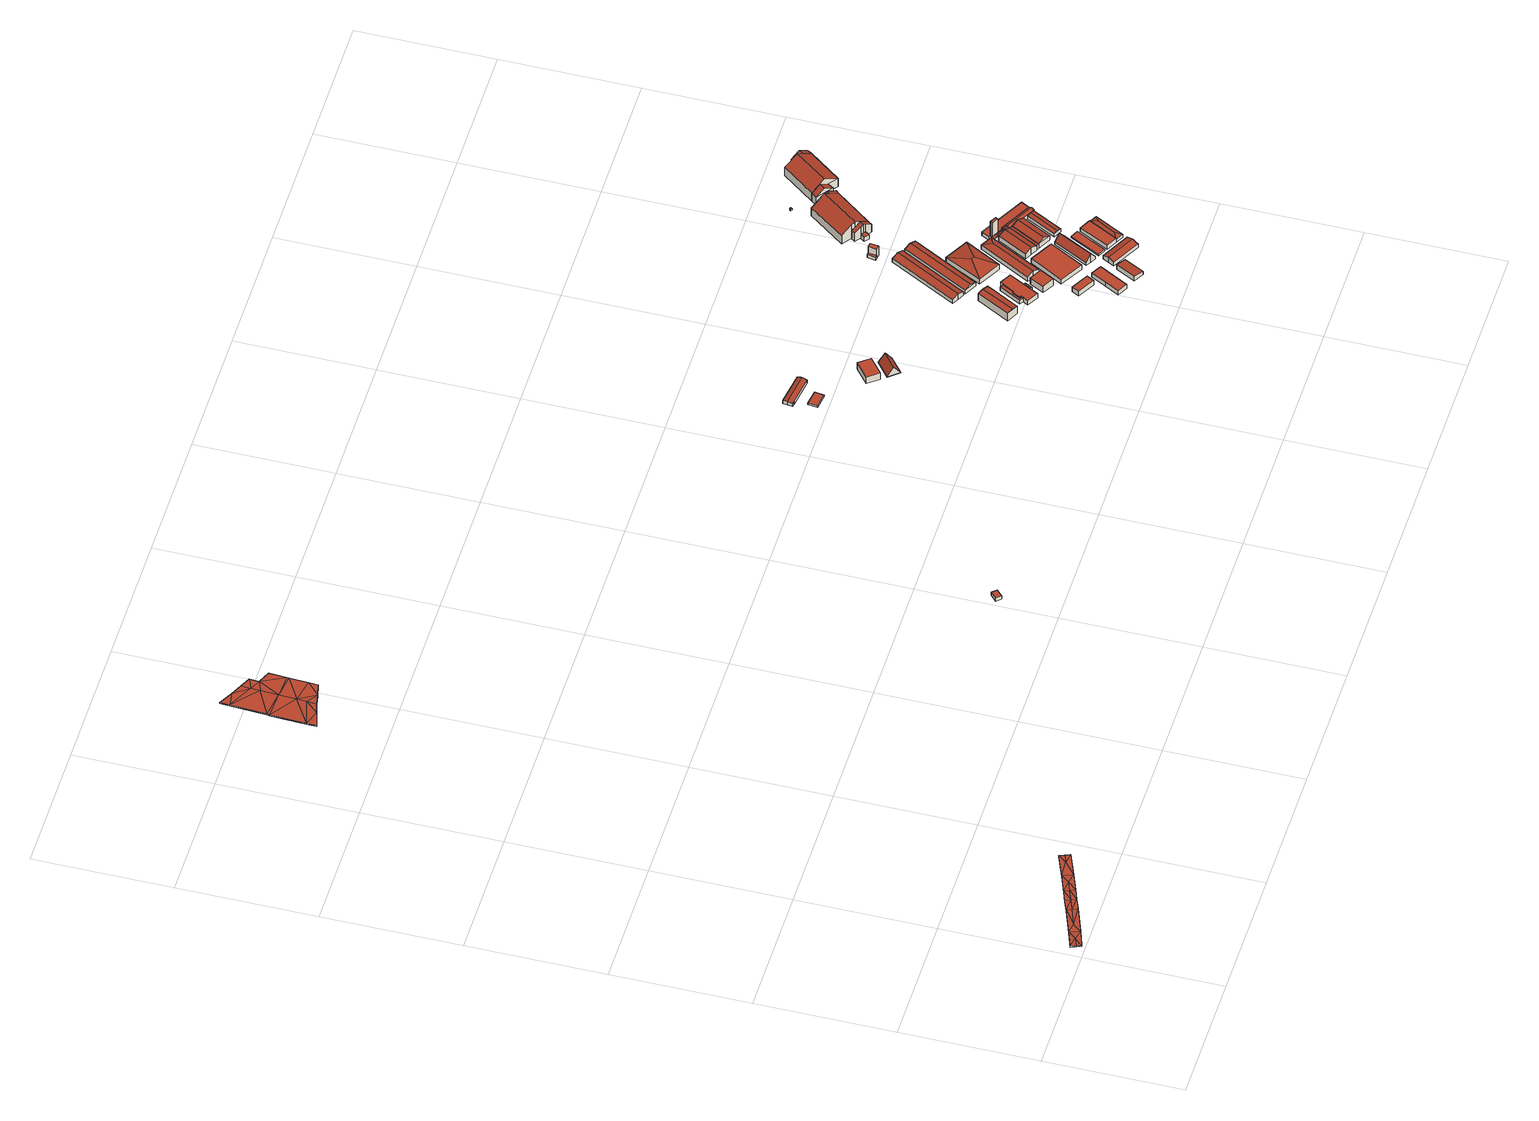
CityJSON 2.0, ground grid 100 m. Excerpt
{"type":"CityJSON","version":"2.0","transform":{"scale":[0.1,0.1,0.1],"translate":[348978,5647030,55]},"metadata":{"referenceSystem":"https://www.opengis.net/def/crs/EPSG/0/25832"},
"CityObjects":{
"building1":{"type":"Building","attributes":{"Geometrietyp2DReferenz":"2000","Gemeindeschluessel":"05315000","function":"53001_1800","roofType":"9999","measuredHeight":1},"geometry":[{"type":"Solid","lod":"2","boundaries":[[[[0,1,2]],[[1,3,2]],[[4,5,0]],[[5,1,0]],[[6,7,4]],[[7,5,4]],[[8,9,6]],[[9,7,6]],[[10,11,8]],[[11,9,8]],[[12,13,10]],[[13,11,10]],[[14,15,12]],[[15,13,12]],[[16,17,14]],[[17,15,14]],[[18,19,16]],[[19,17,16]],[[20,21,18]],[[21,19,18]],[[22,23,20]],[[23,21,20]],[[24,25,22]],[[25,23,22]],[[26,27,24]],[[27,25,24]],[[28,29,26]],[[29,27,26]],[[30,31,28]],[[31,29,28]],[[32,33,30]],[[33,31,30]],[[2,3,32]],[[3,33,32]],[[3,1,34]],[[34,1,5]],[[34,5,31]],[[31,5,35]],[[35,5,7]],[[35,7,36]],[[36,7,37]],[[37,7,9]],[[37,9,11]],[[37,11,38]],[[38,11,39]],[[39,11,13]],[[39,13,21]],[[21,13,40]],[[40,13,15]],[[40,15,17]],[[40,17,19]],[[40,19,21]],[[31,33,34]],[[34,33,3]],[[29,31,35]],[[29,35,36]],[[29,36,27]],[[27,36,37]],[[27,37,38]],[[27,38,25]],[[25,38,23]],[[23,38,39]],[[23,39,21]],[[28,41,30]],[[28,42,41]],[[28,26,42]],[[26,43,42]],[[26,44,43]],[[26,24,44]],[[24,22,44]],[[22,45,44]],[[22,20,45]],[[2,46,0]],[[46,4,0]],[[46,30,4]],[[30,41,4]],[[41,6,4]],[[41,42,6]],[[42,43,6]],[[43,8,6]],[[43,10,8]],[[43,44,10]],[[44,45,10]],[[45,12,10]],[[45,20,12]],[[20,47,12]],[[47,14,12]],[[47,16,14]],[[47,18,16]],[[47,20,18]],[[30,46,32]],[[46,2,32]]]],"semantics":{"surfaces":[{"type":"WallSurface"},{"type":"GroundSurface"},{"type":"RoofSurface"}],"values":[[0,0,0,0,0,0,0,0,0,0,0,0,0,0,0,0,0,0,0,0,0,0,0,0,0,0,0,0,0,0,0,0,0,0,1,1,1,1,1,1,1,1,1,1,1,1,1,1,1,1,1,1,1,1,1,1,1,1,1,1,1,1,1,2,2,2,2,2,2,2,2,2,2,2,2,2,2,2,2,2,2,2,2,2,2,2,2,2,2,2,2,2]]}}]},
"building2":{"type":"Building","attributes":{"Geometrietyp2DReferenz":"3000","Gemeindeschluessel":"05315000","function":"53001_1800","roofType":"9999","measuredHeight":1},"geometry":[{"type":"Solid","lod":"2","boundaries":[[[[48,49,50]],[[49,51,50]],[[52,53,48]],[[53,49,48]],[[54,55,52]],[[55,53,52]],[[56,57,54]],[[57,55,54]],[[58,59,56]],[[59,57,56]],[[60,61,58]],[[61,59,58]],[[62,63,60]],[[63,61,60]],[[64,65,62]],[[65,63,62]],[[66,67,64]],[[67,65,64]],[[68,69,66]],[[69,67,66]],[[70,71,68]],[[71,69,68]],[[72,73,70]],[[73,71,70]],[[74,75,72]],[[75,73,72]],[[76,77,74]],[[77,75,74]],[[78,79,76]],[[79,77,76]],[[80,81,78]],[[81,79,78]],[[82,83,80]],[[83,81,80]],[[50,51,82]],[[51,83,82]],[[79,81,83]],[[83,51,84]],[[84,51,49]],[[84,49,53]],[[53,55,57]],[[69,71,73]],[[69,73,85]],[[85,73,86]],[[86,73,75]],[[86,75,87]],[[87,75,77]],[[87,77,88]],[[88,77,79]],[[88,79,84]],[[84,79,83]],[[88,84,53]],[[88,53,87]],[[87,53,57]],[[87,57,59]],[[87,59,86]],[[86,59,61]],[[86,61,65]],[[65,61,63]],[[86,65,85]],[[85,65,67]],[[67,69,85]],[[78,82,80]],[[82,89,50]],[[89,48,50]],[[89,52,48]],[[52,56,54]],[[68,72,70]],[[68,90,72]],[[90,91,72]],[[91,74,72]],[[91,92,74]],[[92,76,74]],[[92,93,76]],[[93,78,76]],[[93,89,78]],[[89,82,78]],[[93,52,89]],[[93,92,52]],[[92,56,52]],[[92,58,56]],[[92,91,58]],[[91,60,58]],[[91,64,60]],[[64,62,60]],[[91,90,64]],[[90,66,64]],[[66,90,68]]]],"semantics":{"surfaces":[{"type":"WallSurface"},{"type":"GroundSurface"},{"type":"RoofSurface"}],"values":[[0,0,0,0,0,0,0,0,0,0,0,0,0,0,0,0,0,0,0,0,0,0,0,0,0,0,0,0,0,0,0,0,0,0,0,0,1,1,1,1,1,1,1,1,1,1,1,1,1,1,1,1,1,1,1,1,1,1,1,1,1,1,2,2,2,2,2,2,2,2,2,2,2,2,2,2,2,2,2,2,2,2,2,2,2,2,2,2]]}}]},
"building3":{"type":"Building","attributes":{"Geometrietyp2DReferenz":"3000","Gemeindeschluessel":"05315000","function":"51001_1003","roofType":"1000","measuredHeight":3.04},"geometry":[{"type":"Solid","lod":"2","boundaries":[[[[94,95,96,97]],[[98,99,95,94]],[[100,101,99,98]],[[97,96,101,100]],[[98,94,97,100]],[[95,99,101,96]]]],"semantics":{"surfaces":[{"type":"WallSurface"},{"type":"RoofSurface"},{"type":"GroundSurface"}],"values":[[0,0,0,0,1,2]]}}]},
"building4":{"type":"Building","attributes":{"Geometrietyp2DReferenz":"3000","Gemeindeschluessel":"05315000","function":"31001_2741","roofType":"1000","measuredHeight":1.48,"storeysAboveGround":1},"geometry":[{"type":"Solid","lod":"2","boundaries":[[[[102,103,104,105]],[[106,107,103,102]],[[108,109,107,106]],[[105,104,109,108]],[[106,102,105,108]],[[103,107,109,104]]]],"semantics":{"surfaces":[{"type":"WallSurface"},{"type":"RoofSurface"},{"type":"GroundSurface"}],"values":[[0,0,0,0,1,2]]}}]},
"building5":{"type":"Building","attributes":{"Geometrietyp2DReferenz":"3000","Gemeindeschluessel":"05315000","function":"31001_2000","roofType":"3100","measuredHeight":3.71,"storeysAboveGround":1},"address":[{"country":"Germany","locality":"Köln","thoroughfareNumber":"1a","thoroughfareName":"Auf der Aspel"}],"geometry":[{"type":"Solid","lod":"2","boundaries":[[[[110,111,112,113]],[[114,115,111,110]],[[116,117,115,114]],[[118,119,117,116]],[[120,121,119,118]],[[122,123,121,120]],[[124,125,123,122]],[[126,127,125,124]],[[128,129,127,126]],[[113,112,129,128]],[[113,128,126,124,122,120,110]],[[118,116,114,110,120]],[[111,115,117,119,121,123,125,127,129,112]]]],"semantics":{"surfaces":[{"type":"WallSurface"},{"type":"RoofSurface"},{"type":"GroundSurface"}],"values":[[0,0,0,0,0,0,0,0,0,0,1,1,2]]}}]},
"building6":{"type":"Building","attributes":{"Geometrietyp2DReferenz":"3000","Gemeindeschluessel":"05315000","function":"31001_2741","roofType":"9999","measuredHeight":6,"storeysAboveGround":1},"geometry":[{"type":"Solid","lod":"2","boundaries":[[[[130,131,132,133]],[[131,134,135,132]],[[130,136,134,131]],[[133,137,136,130]],[[132,135,137,133]],[[134,136,137,135]]]],"semantics":{"surfaces":[{"type":"RoofSurface"},{"type":"WallSurface"},{"type":"GroundSurface"}],"values":[[0,1,1,1,1,2]]}}]},
"building7":{"type":"Building","attributes":{"Geometrietyp2DReferenz":"3000","Gemeindeschluessel":"05315000","function":"31001_2741","roofType":"3100","measuredHeight":7.33,"storeysAboveGround":1},"geometry":[{"type":"Solid","lod":"2","boundaries":[[[[138,139,140,141]],[[142,143,139,138]],[[144,145,143,142]],[[141,140,145,144]],[[138,146,142]],[[144,147,141]],[[141,147,146,138]],[[142,146,147,144]],[[139,143,145,140]]]],"semantics":{"surfaces":[{"type":"WallSurface"},{"type":"RoofSurface"},{"type":"GroundSurface"}],"values":[[0,0,0,0,0,0,1,1,2]]}}]},
"building8":{"type":"Building","attributes":{"Geometrietyp2DReferenz":"3000","Gemeindeschluessel":"05315000","function":"31001_2580","roofType":"3100","measuredHeight":7.68,"storeysAboveGround":1},"address":[{"country":"Germany","locality":"Köln","thoroughfareNumber":"10","thoroughfareName":"Carl-von-Linné-Weg"}],"geometry":[{"type":"Solid","lod":"2","boundaries":[[[[148,149,150,151]],[[152,153,149,148]],[[154,155,153,152]],[[151,150,155,154]],[[148,156,152]],[[154,157,151]],[[151,157,156,148]],[[152,156,157,154]],[[149,153,155,150]]]],"semantics":{"surfaces":[{"type":"WallSurface"},{"type":"RoofSurface"},{"type":"GroundSurface"}],"values":[[0,0,0,0,0,0,1,1,2]]}}]},
"building9":{"type":"Building","attributes":{"Gemeindeschluessel":"05315000","Geometrietyp2DReferenz":"3000","function":"31001_2590"},"address":[{"country":"Germany","locality":"Köln","thoroughfareNumber":"10","thoroughfareName":"Carl-von-Linné-Weg"}],"children":["building9-1","building9-2"]},
"building9-1":{"type":"BuildingPart","attributes":{"roofType":"1000","measuredHeight":4.1,"storeysAboveGround":1},"parents":["building9"],"geometry":[{"type":"MultiSurface","lod":"2","boundaries":[[[158,159,160,161]],[[162,163,164,165]],[[166,167,163,162]],[[168,169,167,166]],[[170,171,169,168]],[[172,173,171,170]],[[161,160,173,172]],[[170,168,166,162,165,174,175,176,177,158,161,172]],[[159,178,179,180,181,164,163,167,169,171,173,160]],[[158,177,182,183]],[[178,159,183,182]],[[177,176,184,182]],[[179,178,182,184]],[[176,175,185,184]],[[180,179,184,185]],[[175,174,186,185]],[[181,180,185,186]],[[174,165,187,186]],[[164,181,186,187]]],"semantics":{"surfaces":[{"type":"WallSurface"},{"type":"RoofSurface"},{"type":"GroundSurface"},{"type":"ClosureSurface"}],"values":[0,0,0,0,0,0,0,1,2,0,3,0,3,0,3,0,3,0,3]}}]},
"building9-2":{"type":"BuildingPart","attributes":{"roofType":"1000","measuredHeight":3.41,"storeysAboveGround":1},"address":[{"country":"Germany","locality":"Köln","thoroughfareNumber":"10","thoroughfareName":"Carl-von-Linné-Weg"}],"parents":["building9"],"geometry":[{"type":"Solid","lod":"2","boundaries":[[[[187,164,188,189]],[[190,191,159,183]],[[189,188,191,190]],[[183,182,184,185,186,187,189,190]],[[164,181,180,179,178,159,191,188]],[[187,186,181,164]],[[186,185,180,181]],[[185,184,179,180]],[[184,182,178,179]],[[182,183,159,178]]]],"semantics":{"surfaces":[{"type":"WallSurface"},{"type":"RoofSurface"},{"type":"GroundSurface"},{"type":"ClosureSurface"}],"values":[[0,0,0,1,2,3,3,3,3,3]]}}]},
"building10":{"type":"Building","attributes":{"Geometrietyp2DReferenz":"3000","Gemeindeschluessel":"05315000","function":"51009_1610","roofType":"1000","measuredHeight":4.32},"geometry":[{"type":"Solid","lod":"2","boundaries":[[[[192,193,194,195]],[[196,197,193,192]],[[198,199,197,196]],[[195,194,199,198]],[[196,192,195,198]],[[193,197,199,194]]]],"semantics":{"surfaces":[{"type":"WallSurface"},{"type":"RoofSurface"},{"type":"GroundSurface"}],"values":[[0,0,0,0,1,2]]}}]},
"building11":{"type":"Building","attributes":{"Geometrietyp2DReferenz":"3000","Gemeindeschluessel":"05315000","function":"31001_2000","roofType":"1000","measuredHeight":4.52,"storeysAboveGround":1},"address":[{"country":"Germany","locality":"Köln","thoroughfareNumber":"10","thoroughfareName":"Carl-von-Linné-Weg"}],"geometry":[{"type":"Solid","lod":"2","boundaries":[[[[200,201,202,203]],[[204,205,201,200]],[[206,207,205,204]],[[203,202,207,206]],[[204,200,203,206]],[[201,205,207,202]]]],"semantics":{"surfaces":[{"type":"WallSurface"},{"type":"RoofSurface"},{"type":"GroundSurface"}],"values":[[0,0,0,0,1,2]]}}]},
"building12":{"type":"Building","attributes":{"Geometrietyp2DReferenz":"3000","Gemeindeschluessel":"05315000","function":"31001_2741","roofType":"9999","measuredHeight":6,"storeysAboveGround":1},"address":[{"country":"Germany","locality":"Köln","thoroughfareNumber":"10","thoroughfareName":"Carl-von-Linné-Weg"}],"geometry":[{"type":"Solid","lod":"2","boundaries":[[[[208,209,210,211]],[[209,212,213,210]],[[208,214,212,209]],[[211,215,214,208]],[[210,213,215,211]],[[212,214,215,213]]]],"semantics":{"surfaces":[{"type":"RoofSurface"},{"type":"WallSurface"},{"type":"GroundSurface"}],"values":[[0,1,1,1,1,2]]}}]},
"building13":{"type":"Building","attributes":{"Geometrietyp2DReferenz":"3000","Gemeindeschluessel":"05315000","function":"31001_2000","roofType":"1000","measuredHeight":3.73,"storeysAboveGround":1},"address":[{"country":"Germany","locality":"Köln","thoroughfareNumber":"10","thoroughfareName":"Carl-von-Linné-Weg"}],"geometry":[{"type":"Solid","lod":"2","boundaries":[[[[216,217,218,219]],[[220,221,217,216]],[[222,223,221,220]],[[224,225,223,222]],[[226,227,225,224]],[[219,218,227,226]],[[224,222,220,216,219,226]],[[217,221,223,225,227,218]]]],"semantics":{"surfaces":[{"type":"WallSurface"},{"type":"RoofSurface"},{"type":"GroundSurface"}],"values":[[0,0,0,0,0,0,1,2]]}}]},
"building14":{"type":"Building","attributes":{"Geometrietyp2DReferenz":"3000","Gemeindeschluessel":"05315000","function":"31001_3024","roofType":"3100","measuredHeight":5.21,"storeysAboveGround":1},"address":[{"country":"Germany","locality":"Köln","thoroughfareNumber":"10","thoroughfareName":"Carl-von-Linné-Weg"}],"geometry":[{"type":"Solid","lod":"2","boundaries":[[[[228,229,230,231]],[[232,233,229,228]],[[234,235,233,232]],[[236,237,235,234]],[[238,239,237,236]],[[240,241,239,238]],[[231,230,241,240]],[[236,234,232,228,238]],[[231,240,238,228]],[[229,233,235,237,239,241,230]]]],"semantics":{"surfaces":[{"type":"WallSurface"},{"type":"RoofSurface"},{"type":"GroundSurface"}],"values":[[0,0,0,0,0,0,0,1,1,2]]}}]},
"building15":{"type":"Building","attributes":{"Geometrietyp2DReferenz":"3000","Gemeindeschluessel":"05315000","function":"31001_2000","roofType":"2100","measuredHeight":4.39},"address":[{"country":"Germany","locality":"Köln","thoroughfareNumber":"10","thoroughfareName":"Carl-von-Linné-Weg"}],"geometry":[{"type":"Solid","lod":"2","boundaries":[[[[242,243,244,245]],[[246,247,243,242]],[[248,249,247,246]],[[250,251,249,248]],[[245,244,251,250]],[[248,246,242,245,250]],[[243,247,249,251,244]]]],"semantics":{"surfaces":[{"type":"WallSurface"},{"type":"RoofSurface"},{"type":"GroundSurface"}],"values":[[0,0,0,0,0,1,2]]}}]},
"building16":{"type":"Building","attributes":{"Geometrietyp2DReferenz":"3000","Gemeindeschluessel":"05315000","function":"31001_3024","roofType":"3100","measuredHeight":5.22,"storeysAboveGround":1},"address":[{"country":"Germany","locality":"Köln","thoroughfareNumber":"10","thoroughfareName":"Carl-von-Linné-Weg"}],"geometry":[{"type":"Solid","lod":"2","boundaries":[[[[252,253,254,255]],[[256,257,253,252]],[[258,259,257,256]],[[255,254,259,258]],[[252,260,256]],[[258,261,255]],[[255,261,260,252]],[[256,260,261,258]],[[253,257,259,254]]]],"semantics":{"surfaces":[{"type":"WallSurface"},{"type":"RoofSurface"},{"type":"GroundSurface"}],"values":[[0,0,0,0,0,0,1,1,2]]}}]},
"building17":{"type":"Building","attributes":{"Geometrietyp2DReferenz":"3000","Gemeindeschluessel":"05315000","function":"31001_2741","roofType":"1000","measuredHeight":4.1,"storeysAboveGround":1},"address":[{"country":"Germany","locality":"Köln","thoroughfareNumber":"10","thoroughfareName":"Carl-von-Linné-Weg"}],"geometry":[{"type":"Solid","lod":"2","boundaries":[[[[262,263,264,265]],[[266,267,263,262]],[[268,269,267,266]],[[270,271,269,268]],[[265,264,271,270]],[[268,266,262,265,270]],[[263,267,269,271,264]]]],"semantics":{"surfaces":[{"type":"WallSurface"},{"type":"RoofSurface"},{"type":"GroundSurface"}],"values":[[0,0,0,0,0,1,2]]}}]},
"building18":{"type":"Building","attributes":{"Geometrietyp2DReferenz":"3000","Gemeindeschluessel":"05315000","function":"31001_3024","roofType":"3200","measuredHeight":7.13,"storeysAboveGround":1},"address":[{"country":"Germany","locality":"Köln","thoroughfareNumber":"10","thoroughfareName":"Carl-von-Linné-Weg"}],"geometry":[{"type":"Solid","lod":"2","boundaries":[[[[272,273,274,275]],[[276,277,273,272]],[[278,279,277,276]],[[275,274,279,278]],[[272,280,276]],[[278,281,275]],[[275,281,280,272]],[[276,280,281,278]],[[273,277,279,274]]]],"semantics":{"surfaces":[{"type":"WallSurface"},{"type":"RoofSurface"},{"type":"GroundSurface"}],"values":[[0,0,0,0,1,1,1,1,2]]}}]},
"building19":{"type":"Building","attributes":{"Geometrietyp2DReferenz":"3000","Gemeindeschluessel":"05315000","function":"31001_2741","roofType":"5000","measuredHeight":6.11,"storeysAboveGround":1},"address":[{"country":"Germany","locality":"Köln","thoroughfareNumber":"10","thoroughfareName":"Carl-von-Linné-Weg"}],"geometry":[{"type":"Solid","lod":"2","boundaries":[[[[282,283,284,285]],[[286,287,283,282]],[[288,289,287,286]],[[290,291,289,288]],[[292,293,291,290]],[[285,284,293,292]],[[282,285,292,290,294]],[[290,288,294]],[[288,286,282,294]],[[283,287,289,291,293,284]]]],"semantics":{"surfaces":[{"type":"WallSurface"},{"type":"RoofSurface"},{"type":"GroundSurface"}],"values":[[0,0,0,0,0,0,1,1,1,2]]}}]},
"building20":{"type":"Building","attributes":{"Geometrietyp2DReferenz":"3000","Gemeindeschluessel":"05315000","function":"51009_1610","roofType":"9999","measuredHeight":3},"geometry":[{"type":"Solid","lod":"2","boundaries":[[[[295,296,297,298]],[[296,299,300,297]],[[295,301,299,296]],[[298,302,301,295]],[[297,300,302,298]],[[299,301,302,300]]]],"semantics":{"surfaces":[{"type":"RoofSurface"},{"type":"WallSurface"},{"type":"GroundSurface"}],"values":[[0,1,1,1,1,2]]}}]},
"building21":{"type":"Building","attributes":{"Geometrietyp2DReferenz":"3000","Gemeindeschluessel":"05315000","function":"31001_2000","roofType":"3100","measuredHeight":4.63,"storeysAboveGround":1},"address":[{"country":"Germany","locality":"Köln","thoroughfareNumber":"10","thoroughfareName":"Carl-von-Linné-Weg"}],"geometry":[{"type":"Solid","lod":"2","boundaries":[[[[303,304,305,306]],[[307,308,304,303]],[[309,310,308,307]],[[311,312,310,309]],[[313,314,312,311]],[[315,316,314,313]],[[306,305,316,315]],[[303,306,315,313,307]],[[311,309,307,313]],[[304,308,310,312,314,316,305]]]],"semantics":{"surfaces":[{"type":"WallSurface"},{"type":"RoofSurface"},{"type":"GroundSurface"}],"values":[[0,0,0,0,0,0,0,1,1,2]]}}]},
"building22":{"type":"Building","attributes":{"Geometrietyp2DReferenz":"3000","Gemeindeschluessel":"05315000","function":"31001_2000","roofType":"9999","measuredHeight":9,"storeysAboveGround":1},"address":[{"country":"Germany","locality":"Köln","thoroughfareNumber":"10","thoroughfareName":"Carl-von-Linné-Weg"}],"geometry":[{"type":"Solid","lod":"2","boundaries":[[[[317,318,319,320]],[[318,321,299,319]],[[317,322,321,318]],[[320,301,322,317]],[[319,299,301,320]],[[321,322,301,299]]]],"semantics":{"surfaces":[{"type":"RoofSurface"},{"type":"WallSurface"},{"type":"GroundSurface"}],"values":[[0,1,1,1,1,2]]}}]},
"building23":{"type":"Building","attributes":{"Geometrietyp2DReferenz":"3000","Gemeindeschluessel":"05315000","function":"31001_2741","roofType":"3100","measuredHeight":7.88,"storeysAboveGround":1},"address":[{"country":"Germany","locality":"Köln","thoroughfareNumber":"10","thoroughfareName":"Carl-von-Linné-Weg"}],"geometry":[{"type":"Solid","lod":"2","boundaries":[[[[323,324,325,326]],[[327,328,324,323]],[[329,330,328,327]],[[331,332,330,329]],[[333,334,332,331]],[[335,336,334,333]],[[326,325,336,335]],[[329,327,323,331]],[[326,335,333,331,323]],[[324,328,330,332,334,336,325]]]],"semantics":{"surfaces":[{"type":"WallSurface"},{"type":"RoofSurface"},{"type":"GroundSurface"}],"values":[[0,0,0,0,0,0,0,1,1,2]]}}]},
"building24":{"type":"Building","attributes":{"Geometrietyp2DReferenz":"3000","Gemeindeschluessel":"05315000","function":"31001_2741","roofType":"9999","measuredHeight":1.39,"storeysAboveGround":1},"address":[{"country":"Germany","locality":"Köln","thoroughfareNumber":"10","thoroughfareName":"Carl-von-Linné-Weg"}],"geometry":[{"type":"Solid","lod":"2","boundaries":[[[[337,338,339,340]],[[338,341,342,339]],[[337,343,341,338]],[[340,344,343,337]],[[339,342,344,340]],[[341,343,344,342]]]],"semantics":{"surfaces":[{"type":"RoofSurface"},{"type":"WallSurface"},{"type":"GroundSurface"}],"values":[[0,1,1,1,1,2]]}}]},
"building25":{"type":"Building","attributes":{"Geometrietyp2DReferenz":"3000","Gemeindeschluessel":"05315000","function":"31001_2741","roofType":"3100","measuredHeight":6.65,"storeysAboveGround":1},"address":[{"country":"Germany","locality":"Köln","thoroughfareNumber":"10","thoroughfareName":"Carl-von-Linné-Weg"}],"geometry":[{"type":"Solid","lod":"2","boundaries":[[[[345,346,347,348]],[[349,350,346,345]],[[351,352,350,349]],[[353,354,352,351]],[[355,356,354,353]],[[357,358,356,355]],[[348,347,358,357]],[[353,351,349,355]],[[345,348,357,355,349]],[[346,350,352,354,356,358,347]]]],"semantics":{"surfaces":[{"type":"WallSurface"},{"type":"RoofSurface"},{"type":"GroundSurface"}],"values":[[0,0,0,0,0,0,0,1,1,2]]}}]},
"building26":{"type":"Building","attributes":{"Geometrietyp2DReferenz":"3000","Gemeindeschluessel":"05315000","function":"31001_2741","roofType":"1000","measuredHeight":4.18},"address":[{"country":"Germany","locality":"Köln","thoroughfareNumber":"10","thoroughfareName":"Carl-von-Linné-Weg"}],"geometry":[{"type":"Solid","lod":"2","boundaries":[[[[359,360,361,348]],[[362,363,360,359]],[[345,364,363,362]],[[348,361,364,345]],[[362,359,348,345]],[[360,363,364,361]]]],"semantics":{"surfaces":[{"type":"WallSurface"},{"type":"RoofSurface"},{"type":"GroundSurface"}],"values":[[0,0,0,0,1,2]]}}]},
"building27":{"type":"Building","attributes":{"Geometrietyp2DReferenz":"3000","Gemeindeschluessel":"05315000","function":"31001_2741","roofType":"1000","measuredHeight":3.76,"storeysAboveGround":1},"address":[{"country":"Germany","locality":"Köln","thoroughfareNumber":"10","thoroughfareName":"Carl-von-Linné-Weg"}],"geometry":[{"type":"Solid","lod":"2","boundaries":[[[[365,366,367,368]],[[369,370,366,365]],[[371,372,370,369]],[[368,367,372,371]],[[369,365,368,371]],[[366,370,372,367]]]],"semantics":{"surfaces":[{"type":"WallSurface"},{"type":"RoofSurface"},{"type":"GroundSurface"}],"values":[[0,0,0,0,1,2]]}}]},
"building28":{"type":"Building","attributes":{"Gemeindeschluessel":"05315000","Geometrietyp2DReferenz":"3000","function":"31001_2000"},"address":[{"country":"Germany","locality":"Köln","thoroughfareNumber":"10","thoroughfareName":"Carl-von-Linné-Weg"}],"children":["building28-1","building28-2"]},
"building28-1":{"type":"BuildingPart","attributes":{"roofType":"5000","measuredHeight":4.65},"parents":["building28"],"geometry":[{"type":"Solid","lod":"2","boundaries":[[[[373,293,374,375]],[[376,291,293,373]],[[377,378,291,376]],[[379,380,381,382]],[[383,384,380,379]],[[385,386,384,383]],[[387,388,386,385]],[[389,390,388,387]],[[375,374,390,389]],[[387,385,383,379,382,377,376,391]],[[376,373,391]],[[373,375,389,387,391]],[[293,291,378,381,380,384,386,388,390,374]],[[377,382,381,378]]]],"semantics":{"surfaces":[{"type":"WallSurface"},{"type":"RoofSurface"},{"type":"GroundSurface"},{"type":"ClosureSurface"}],"values":[[0,0,0,0,0,0,0,0,0,1,1,1,2,3]]}}]},
"building28-2":{"type":"BuildingPart","attributes":{"roofType":"1000","measuredHeight":16.74},"address":[{"country":"Germany","locality":"Köln","thoroughfareNumber":"10","thoroughfareName":"Carl-von-Linné-Weg"}],"parents":["building28"],"geometry":[{"type":"MultiSurface","lod":"2","boundaries":[[[392,393,394,395]],[[396,397,393,392]],[[398,381,397,396]],[[395,394,378,399]],[[398,396,392,395,399]],[[393,397,381,378,394]],[[398,399,377,382]],[[378,381,382,377]]],"semantics":{"surfaces":[{"type":"WallSurface"},{"type":"RoofSurface"},{"type":"GroundSurface"},{"type":"ClosureSurface"}],"values":[0,0,0,0,1,2,0,3]}}]},
"building29":{"type":"Building","attributes":{"Geometrietyp2DReferenz":"3000","Gemeindeschluessel":"05315000","function":"31001_2741","roofType":"3100","measuredHeight":6.52,"storeysAboveGround":1},"address":[{"country":"Germany","locality":"Köln","thoroughfareNumber":"10","thoroughfareName":"Carl-von-Linné-Weg"}],"geometry":[{"type":"Solid","lod":"2","boundaries":[[[[400,401,402,403]],[[362,404,401,400]],[[359,405,404,362]],[[403,402,405,359]],[[400,406,362]],[[359,407,403]],[[403,407,406,400]],[[362,406,407,359]],[[401,404,405,402]]]],"semantics":{"surfaces":[{"type":"WallSurface"},{"type":"RoofSurface"},{"type":"GroundSurface"}],"values":[[0,0,0,0,0,0,1,1,2]]}}]},
"building30":{"type":"Building","attributes":{"Geometrietyp2DReferenz":"3000","Gemeindeschluessel":"05315000","function":"31001_2741","roofType":"3200","measuredHeight":4.38,"storeysAboveGround":1},"address":[{"country":"Germany","locality":"Köln","thoroughfareNumber":"10","thoroughfareName":"Carl-von-Linné-Weg"}],"geometry":[{"type":"Solid","lod":"2","boundaries":[[[[408,409,410,411]],[[412,370,409,408]],[[413,366,370,412]],[[411,410,366,413]],[[408,414,412]],[[413,415,411]],[[411,415,414,408]],[[412,414,415,413]],[[409,370,366,410]]]],"semantics":{"surfaces":[{"type":"WallSurface"},{"type":"RoofSurface"},{"type":"GroundSurface"}],"values":[[0,0,0,0,1,1,1,1,2]]}}]},
"building31":{"type":"Building","attributes":{"Geometrietyp2DReferenz":"3000","Gemeindeschluessel":"05315000","function":"31001_2741","roofType":"3100","measuredHeight":3.79,"storeysAboveGround":1},"address":[{"country":"Germany","locality":"Köln","thoroughfareNumber":"10","thoroughfareName":"Carl-von-Linné-Weg"}],"geometry":[{"type":"Solid","lod":"2","boundaries":[[[[416,417,418,419]],[[420,421,417,416]],[[422,423,421,420]],[[419,418,423,422]],[[416,424,420]],[[422,425,419]],[[419,425,424,416]],[[420,424,425,422]],[[417,421,423,418]]]],"semantics":{"surfaces":[{"type":"WallSurface"},{"type":"RoofSurface"},{"type":"GroundSurface"}],"values":[[0,0,0,0,0,0,1,1,2]]}}]},
"building32":{"type":"Building","attributes":{"Geometrietyp2DReferenz":"3000","Gemeindeschluessel":"05315000","function":"31001_2000","roofType":"1000","measuredHeight":3.13,"storeysAboveGround":1},"address":[{"country":"Germany","locality":"Köln","thoroughfareNumber":"10","thoroughfareName":"Carl-von-Linné-Weg"}],"geometry":[{"type":"Solid","lod":"2","boundaries":[[[[426,427,428,429]],[[430,431,427,426]],[[432,386,431,430]],[[433,384,386,432]],[[434,380,384,433]],[[435,381,380,434]],[[436,397,381,435]],[[437,393,397,436]],[[438,394,393,437]],[[439,440,394,438]],[[429,428,440,439]],[[438,437,436,435,434,433,432,430,426,429,439]],[[427,431,386,384,380,381,397,393,394,440,428]]]],"semantics":{"surfaces":[{"type":"WallSurface"},{"type":"RoofSurface"},{"type":"GroundSurface"}],"values":[[0,0,0,0,0,0,0,0,0,0,0,1,2]]}}]},
"building33":{"type":"Building","attributes":{"Geometrietyp2DReferenz":"3000","Gemeindeschluessel":"05315000","function":"31001_2000","roofType":"3100","measuredHeight":4.63,"storeysAboveGround":1},"address":[{"country":"Germany","locality":"Köln","thoroughfareNumber":"10","thoroughfareName":"Carl-von-Linné-Weg"}],"geometry":[{"type":"Solid","lod":"2","boundaries":[[[[441,390,361,442]],[[443,444,390,441]],[[445,386,444,443]],[[446,431,386,445]],[[447,448,431,446]],[[449,418,448,447]],[[450,423,418,449]],[[451,452,423,450]],[[453,360,452,451]],[[442,361,360,453]],[[441,442,453,451,450,449,447,443]],[[446,445,443,447]],[[390,444,386,431,448,418,423,452,360,361]]]],"semantics":{"surfaces":[{"type":"WallSurface"},{"type":"RoofSurface"},{"type":"GroundSurface"}],"values":[[0,0,0,0,0,0,0,0,0,0,1,1,2]]}}]},
"building34":{"type":"Building","attributes":{"Gemeindeschluessel":"05315000","Geometrietyp2DReferenz":"3000","function":"31001_3024"},"address":[{"country":"Germany","locality":"Köln","thoroughfareNumber":"10","thoroughfareName":"Carl-von-Linné-Weg"}],"children":["building34-1","building34-2","building34-3","building34-4"]},
"building34-1":{"type":"BuildingPart","attributes":{"roofType":"3100","measuredHeight":13.95,"storeysAboveGround":2},"parents":["building34"],"geometry":[{"type":"MultiSurface","lod":"2","boundaries":[[[454,455,456,457]],[[458,459,455,454]],[[460,461,462,463]],[[457,456,464,465]],[[460,463,466,467]],[[458,454,457,465,467,466]],[[455,459,468,462,461,469,464,456]],[[466,470,471,458]],[[470,468,459,471]],[[466,463,472,470]],[[468,470,472,473]],[[472,463,462,473]],[[467,474,475]],[[475,474,469,476,477]],[[460,477,476,461]],[[467,465,478,474]],[[464,469,474,478]]],"semantics":{"surfaces":[{"type":"WallSurface"},{"type":"RoofSurface"},{"type":"GroundSurface"},{"type":"ClosureSurface"}],"values":[0,0,0,0,1,1,2,0,3,0,3,3,0,3,3,0,3]}}]},
"building34-2":{"type":"BuildingPart","attributes":{"roofType":"3100","measuredHeight":11.59,"storeysAboveGround":2},"parents":["building34"],"geometry":[{"type":"MultiSurface","lod":"2","boundaries":[[[479,480,481,482]],[[478,464,480,479]],[[483,484,461,485]],[[486,487,484,483]],[[486,483,485,488,489]],[[478,479,482,489,488]],[[481,480,464,476,461,484,487,490]],[[489,482,491,492]],[[492,491,481,490]],[[488,477,475]],[[475,477,476,469,474]],[[478,474,469,464]],[[488,485,460,477]],[[461,476,477,460]],[[489,492,493,486]],[[493,492,490,487]]],"semantics":{"surfaces":[{"type":"WallSurface"},{"type":"RoofSurface"},{"type":"GroundSurface"},{"type":"ClosureSurface"}],"values":[0,0,0,0,1,1,2,0,3,0,3,3,0,3,0,3]}}]},
"building34-3":{"type":"BuildingPart","attributes":{"roofType":"3100","measuredHeight":11.61,"storeysAboveGround":2},"parents":["building34"],"geometry":[{"type":"MultiSurface","lod":"2","boundaries":[[[494,495,459,471]],[[496,497,495,494]],[[498,499,497,496]],[[463,462,499,498]],[[463,498,496,472]],[[494,471,472,496]],[[459,495,497,499,462,473]],[[470,471,459,468]],[[472,470,468,473]],[[462,463,472,473]]],"semantics":{"surfaces":[{"type":"WallSurface"},{"type":"RoofSurface"},{"type":"GroundSurface"},{"type":"ClosureSurface"}],"values":[0,0,0,0,1,1,2,3,3,3]}}]},
"building34-4":{"type":"BuildingPart","attributes":{"roofType":"1000","measuredHeight":3.83,"storeysAboveGround":2},"address":[{"country":"Germany","locality":"Köln","thoroughfareNumber":"10","thoroughfareName":"Carl-von-Linné-Weg"}],"parents":["building34"],"geometry":[{"type":"MultiSurface","lod":"2","boundaries":[[[500,501,502,493]],[[503,504,501,500]],[[491,505,504,503]],[[500,493,491,503]],[[502,501,504,505]],[[481,490,487,502,505]],[[491,492,490,481]],[[492,493,487,490]]],"semantics":{"surfaces":[{"type":"WallSurface"},{"type":"RoofSurface"},{"type":"GroundSurface"},{"type":"ClosureSurface"}],"values":[0,0,0,1,2,0,3,3]}}]},
"building35":{"type":"Building","attributes":{"Geometrietyp2DReferenz":"3000","Gemeindeschluessel":"05315000","function":"31001_2512","roofType":"1000","measuredHeight":1.19},"address":[{"country":"Germany","locality":"Köln","thoroughfareNumber":"10","thoroughfareName":"Carl-von-Linné-Weg"}],"geometry":[{"type":"Solid","lod":"2","boundaries":[[[[506,507,508,509]],[[510,511,507,506]],[[512,513,511,510]],[[514,515,513,512]],[[509,508,515,514]],[[512,510,506,509,514]],[[507,511,513,515,508]]]],"semantics":{"surfaces":[{"type":"WallSurface"},{"type":"RoofSurface"},{"type":"GroundSurface"}],"values":[[0,0,0,0,0,1,2]]}}]},
"building36":{"type":"Building","attributes":{"Gemeindeschluessel":"05315000","Geometrietyp2DReferenz":"3000","function":"31001_3024"},"address":[{"country":"Germany","locality":"Köln","thoroughfareNumber":"10","thoroughfareName":"Carl-von-Linné-Weg"}],"children":["building36-1","building36-2","building36-3"]},
"building36-1":{"type":"BuildingPart","attributes":{"roofType":"3100","measuredHeight":13.87,"storeysAboveGround":2},"parents":["building36"],"geometry":[{"type":"MultiSurface","lod":"2","boundaries":[[[516,517,518,519]],[[520,521,522,523]],[[519,524,525,516]],[[523,525,524,520]],[[517,522,521,518]],[[516,526,527,528,517]],[[529,523,530]],[[522,528,527,530]],[[526,529,530,527]],[[520,531,532,533,521]],[[534,519,535]],[[518,533,532,535]],[[531,534,535,532]],[[523,529,536,526,516,525]],[[529,526,536]],[[519,534,537,531,520,524]],[[534,531,537]]],"semantics":{"surfaces":[{"type":"WallSurface"},{"type":"RoofSurface"},{"type":"GroundSurface"},{"type":"ClosureSurface"}],"values":[0,0,1,1,2,0,0,3,3,0,0,3,3,0,3,0,3]}}]},
"building36-2":{"type":"BuildingPart","attributes":{"roofType":"3100","measuredHeight":11.5,"storeysAboveGround":2},"parents":["building36"],"geometry":[{"type":"MultiSurface","lod":"2","boundaries":[[[538,539,528,527]],[[540,541,539,538]],[[530,522,541,540]],[[538,542,540]],[[527,536,542,538]],[[540,542,536,530]],[[539,541,522,528]],[[530,527,528,522]],[[527,530,529,526]],[[526,529,536]]],"semantics":{"surfaces":[{"type":"WallSurface"},{"type":"RoofSurface"},{"type":"GroundSurface"},{"type":"ClosureSurface"}],"values":[0,0,0,0,1,1,2,3,3,3]}}]},
"building36-3":{"type":"BuildingPart","attributes":{"roofType":"3100","measuredHeight":11.51,"storeysAboveGround":2},"parents":["building36"],"geometry":[{"type":"MultiSurface","lod":"2","boundaries":[[[543,544,533,532]],[[545,546,544,543]],[[535,518,546,545]],[[543,547,545]],[[532,537,547,543]],[[545,547,537,535]],[[544,546,518,533]],[[535,532,533,518]],[[531,532,535,534]],[[531,534,537]]],"semantics":{"surfaces":[{"type":"WallSurface"},{"type":"RoofSurface"},{"type":"GroundSurface"},{"type":"ClosureSurface"}],"values":[0,0,0,0,1,1,2,3,3,3]}}]}
},
"vertices":[
[2,82,98],[2,82,88],[15,44,98],[15,44,88],[124,126,100],[124,126,90],[318,197,102],[318,197,92],[399,228,102],[399,228,92],[483,259,102],[483,259,92],[617,312,100],[617,312,90],[794,380,98],[794,380,88],[809,343,98],[809,343,88],[823,306,98],[823,306,88],[646,237,100],[646,237,90],[512,185,102],[512,185,92],[511,185,102],[511,185,92],[428,153,102],[428,153,92],[346,122,102],[346,122,92],[151,51,100],[151,51,90],[29,7,98],[29,7,88],[81,68,89],[203,113,90],[332,159,92],[413,190,92],[497,222,92],[566,249,91],[743,318,89],[203,113,100],[332,159,102],[413,190,102],[497,222,102],[566,249,101],[81,68,99],[743,318,99],
[962,6033,56],[962,6033,46],[884,6071,56],[884,6071,46],[959,5963,56],[959,5963,46],[1050,5923,56],[1050,5923,46],[1045,5795,56],[1045,5795,46],[1044,5781,56],[1044,5781,46],[1037,5644,57],[1037,5644,47],[1034,5574,57],[1034,5574,47],[939,5553,57],[939,5553,47],[861,5536,57],[861,5536,47],[776,5514,57],[776,5514,47],[665,5482,57],[665,5482,47],[668,5552,57],[668,5552,47],[679,5811,56],[679,5811,46],[680,5830,56],[680,5830,46],[696,6093,56],[696,6093,46],[699,6163,56],[699,6163,46],[803,6109,56],[803,6109,46],[881,6001,46],[864,5606,47],[867,5676,47],[872,5802,46],[878,5931,46],[881,6001,56],[864,5606,57],[867,5676,57],[872,5802,56],[878,5931,56],
[3110,1454,47],[3110,1454,17],[3081,1486,17],[3081,1486,47],[3064,1410,47],[3064,1410,17],[3034,1442,47],[3034,1442,17],
[4577,3128,25],[4577,3128,10],[4468,3144,10],[4468,3144,25],[4566,3057,25],[4566,3057,10],[4458,3072,25],[4458,3072,10],
[4425,3271,47],[4425,3271,10],[4420,3234,10],[4420,3234,37],[4430,3308,37],[4430,3308,10],[4669,3274,37],[4669,3274,10],[4666,3250,44],[4666,3250,10],[4664,3237,47],[4664,3237,10],[4659,3201,37],[4659,3201,10],[4658,3201,37],[4658,3201,10],[4657,3201,37],[4657,3201,10],[4443,3231,37],[4443,3231,10],
[4823,2741,69],[4939,2836,69],[4874,2916,69],[4758,2822,69],[4939,2836,9],[4874,2916,9],[4823,2741,9],[4758,2822,9],
[4915,2627,13],[4915,2627,9],[5032,2721,9],[5032,2721,13],[4853,2703,13],[4853,2703,9],[4970,2798,13],[4970,2798,9],[4884,2665,82],[5001,2759,82],
[5659,2026,77],[5659,2026,8],[5787,2266,8],[5787,2266,77],[5576,2071,77],[5576,2071,8],[5704,2311,77],[5704,2311,8],[5618,2048,85],[5745,2289,85],
[5771,2018,52],[5771,2018,11],[5750,1979,11],[5750,1979,52],[5869,2202,52],[5869,2202,11],[5857,2180,11],[5857,2180,52],[5952,2158,52],[5952,2158,11],[5893,2049,52],[5893,2049,11],[5863,1991,52],[5863,1991,11],[5832,1935,52],[5832,1935,11],[5811,2093,52],[5799,2099,52],[5768,2041,52],[5780,2035,52],[5780,2035,11],[5768,2041,11],[5799,2099,11],[5811,2093,11],[5780,2035,45],[5771,2018,45],[5768,2041,45],[5799,2099,45],[5811,2093,45],[5857,2180,45],
[5831,2194,11],[5831,2194,45],[5744,2033,45],[5744,2033,11],
[5906,2042,53],[5906,2042,10],[5893,2049,10],[5893,2049,53],[5876,1984,53],[5876,1984,10],[5863,1991,53],[5863,1991,10],
[6077,1661,56],[6077,1661,11],[5951,1728,11],[5951,1728,56],[6048,1607,56],[6048,1607,11],[5922,1674,56],[5922,1674,11],
[5973,1865,70],[6030,1970,70],[5944,2016,70],[5890,1913,70],[6030,1970,10],[5944,2016,10],[5973,1865,10],[5890,1913,10],
[6118,1639,49],[6118,1639,12],[6059,1530,12],[6059,1530,49],[6191,1599,49],[6191,1599,12],[6133,1491,49],[6133,1491,12],[6076,1385,49],[6076,1385,12],[6002,1424,49],[6002,1424,12],
[5678,2442,62],[5678,2442,10],[5723,2418,10],[5723,2418,43],[5633,2466,43],[5633,2466,10],[5895,2958,43],[5895,2958,10],[5923,2943,55],[5923,2943,10],[5940,2934,62],[5940,2934,10],[5985,2910,43],[5985,2910,10],
[6228,1495,56],[6228,1495,12],[6156,1357,12],[6156,1357,56],[6231,1500,56],[6231,1500,12],[6307,1460,41],[6307,1460,12],[6232,1317,41],[6232,1317,12],
[5828,2361,43],[5828,2361,10],[6091,2853,10],[6091,2853,43],[5738,2410,43],[5738,2410,10],[6001,2901,43],[6001,2901,10],[5783,2385,62],[6046,2877,62],
[6251,2001,51],[6251,2001,10],[6134,2065,10],[6134,2065,51],[6304,1972,51],[6304,1972,10],[6169,1724,51],[6169,1724,10],[5999,1817,51],[5999,1817,10],
[6166,2519,53],[6166,2519,9],[5990,2614,9],[5990,2614,53],[6022,2252,53],[6022,2252,9],[5854,2343,53],[5854,2343,9],[6021,2425,81],[5995,2439,81],
[6008,2014,71],[6008,2014,10],[6053,1988,10],[6053,1988,49],[5964,2039,49],[5964,2039,10],[6169,2420,49],[6169,2420,10],[6257,2373,49],[6257,2373,10],[6243,2347,49],[6243,2347,10],[6183,2341,71],
[5896,3066,40],[5904,3128,40],[5888,3131,40],[5879,3068,40],[5904,3128,10],[5888,3131,10],[5896,3066,10],[5879,3068,10],
[6253,1525,46],[6253,1525,12],[6462,1415,12],[6462,1415,46],[6276,1568,59],[6276,1568,12],[6298,1611,46],[6298,1611,12],[6508,1502,46],[6508,1502,12],[6485,1458,59],[6485,1458,12],[6476,1442,54],[6476,1442,12],
[5929,3061,100],[5937,3124,100],[5904,3128,100],[5896,3066,100],[5937,3124,10],[5929,3061,10],
[6247,1683,90],[6247,1683,11],[6284,1663,11],[6284,1663,33],[6210,1704,33],[6210,1704,11],[6344,1958,33],[6344,1958,11],[6380,1937,90],[6380,1937,11],[6417,1917,33],[6417,1917,11],[6401,1886,33],[6401,1886,11],
[6371,1620,26],[6485,1842,26],[6431,1869,26],[6317,1648,26],[6485,1842,12],[6431,1869,12],[6371,1620,12],[6317,1648,12],
[6259,2061,51],[6259,2061,8],[6374,2277,8],[6374,2277,51],[6212,2086,75],[6212,2086,8],[6164,2111,51],[6164,2111,8],[6279,2328,51],[6279,2328,8],[6326,2302,75],[6326,2302,8],[6369,2280,54],[6369,2280,8],
[6392,2267,51],[6392,2267,10],[6374,2277,10],[6278,2051,51],[6278,2051,10],[6259,2061,10],
[6583,1784,49],[6583,1784,11],[6502,1826,11],[6502,1826,49],[6470,1568,49],[6470,1568,11],[6389,1610,49],[6389,1610,11],
[6243,2347,50],[6279,2328,10],[6279,2328,50],[6257,2373,50],[6267,2368,50],[6267,2368,10],[6360,2318,50],[6360,2318,10],[6312,2344,10],[6312,2344,50],[6367,2331,43],[6367,2331,10],[6390,2319,43],[6390,2319,10],[6376,2293,56],[6376,2293,10],[6369,2280,50],[6369,2280,10],[6296,2335,56],
[6277,2387,178],[6277,2387,10],[6275,2383,10],[6275,2383,178],[6322,2363,178],[6322,2363,10],[6312,2344,178],[6267,2368,178],
[6373,2001,51],[6373,2001,9],[6487,2217,9],[6487,2217,51],[6278,2051,9],[6392,2267,9],[6325,2026,75],[6440,2242,75],
[6526,1538,41],[6526,1538,11],[6640,1755,11],[6640,1755,41],[6470,1568,41],[6583,1784,41],[6518,1591,55],[6592,1731,55],
[6464,1952,40],[6464,1952,10],[6579,2168,10],[6579,2168,40],[6408,1981,40],[6408,1981,10],[6523,2198,40],[6523,2198,10],[6436,1967,48],[6551,2183,48],
[6632,2269,42],[6632,2269,10],[6292,2449,10],[6292,2449,42],[6600,2207,42],[6600,2207,10],[6390,2319,42],[6367,2331,42],[6360,2318,42],[6312,2344,42],[6322,2363,42],[6277,2387,42],[6275,2383,42],[6261,2390,42],[6261,2390,10],
[6369,2280,46],[6374,2277,46],[6379,2299,56],[6379,2299,10],[6390,2319,46],[6600,2207,46],[6590,2188,56],[6590,2188,10],[6579,2168,46],[6523,2198,46],[6487,2217,46],[6487,2217,10],[6392,2267,46],
[6162,3593,87],[6162,3593,13],[5964,3329,13],[5964,3329,87],[6227,3545,134],[6227,3545,13],[6143,3194,87],[6143,3194,13],[6344,3457,13],[6344,3457,87],[6030,3279,13],[6030,3279,135],[6253,3525,152],[6054,3261,152],[6253,3525,13],[6054,3261,13],[6253,3525,106],[6227,3545,87],[6286,3501,129],[6286,3501,13],[6054,3261,105],[6086,3237,128],[6087,3237,13],[6087,3237,128],[6030,3279,88],
[6008,3250,88],[6008,3250,13],[6048,3220,13],[6048,3220,116],[6121,3165,88],[6121,3165,13],[6143,3194,88],[6082,3195,116],[6082,3195,13],[6087,3237,129],[6065,3208,129],[6065,3208,13],[6048,3220,51],[6065,3208,51],[6082,3195,51],
[6247,3562,87],[6247,3562,13],[6304,3520,129],[6304,3520,13],[6361,3478,87],[6361,3478,13],
[6058,3163,51],[6058,3163,12],[6082,3195,12],[6024,3188,51],[6024,3188,12],[6048,3220,12],
[6181,3744,26],[6181,3744,14],[6174,3748,14],[6174,3748,26],[6184,3741,26],[6184,3741,14],[6177,3731,26],[6177,3731,14],[6166,3738,26],[6166,3738,14],
[6471,3495,89],[6471,3495,14],[6650,3732,14],[6650,3732,89],[6473,3866,89],[6473,3866,14],[6295,3627,14],[6295,3627,89],[6561,3799,152],[6383,3561,152],[6405,3544,89],[6406,3544,88],[6406,3544,14],[6296,3627,89],[6295,3627,88],[6539,3816,89],[6538,3817,88],[6538,3817,14],[6649,3732,89],[6650,3732,88],[6351,3585,129],[6594,3774,129],
[6379,3503,88],[6379,3503,14],[6265,3587,88],[6265,3587,14],[6322,3545,129],
[6558,3844,88],[6558,3844,14],[6671,3759,88],[6671,3759,14],[6614,3802,129]
]}
